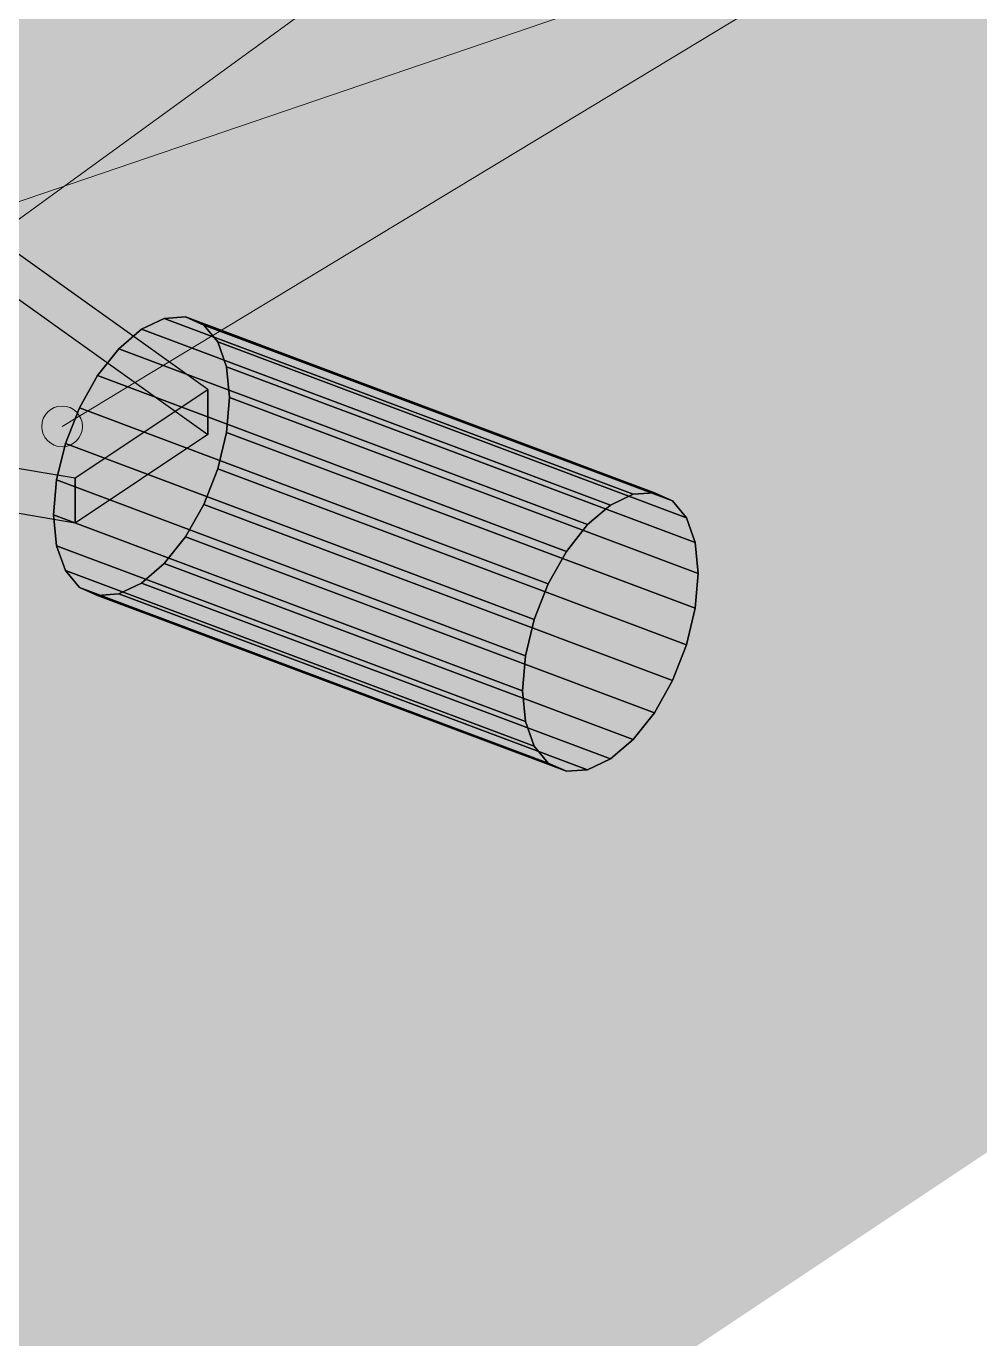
# Model space of a CAD drawing. Header units: millimetres. Extents: x 50 to 612415, y 2 to 4150.
# Drawn here: x 580041.4 to 580275.4, y 2624.7 to 2946.8 of the extents above; entities that cross this region are included whole.
import ezdxf

# ---------------------------------------------------------------- set-up
doc = ezdxf.new("R2010")
doc.units = ezdxf.units.MM
for name, color, linetype, lineweight in [('DIM', 7, 'Continuous', 13), ('HATCH', 8, 'Continuous', 9), ('OUTLINE', 7, 'Continuous', 25)]:
    doc.layers.add(name, color=color, linetype=linetype, lineweight=lineweight)

msp = doc.modelspace()

# ---------------------------------------------------------------- hatches: boundary and pattern name
at = {"layer": 'HATCH', "true_color": 0xeef1ef}
for points in [[(580596.427, 2904.03), (580074.564, 3099.729), (580005.698, 2857.135), (580340.286, 2733.269)], [(580596.427, 2883.271), (580340.286, 2712.51), (580005.698, 2836.376), (580074.564, 3078.97)], [(580295.838, 2703.637), (579948.427, 2844.903), (579590.72, 2979.305), (579568.07, 2964.205), (580273.875, 2688.995)], [(580273.875, 2688.995), (579568.07, 2964.205), (579537.291, 2943.686), (580253.355, 2675.316)], [(580295.838, 2682.878), (580273.875, 2668.236), (579568.07, 2943.447), (579590.72, 2958.546), (579948.427, 2824.144)], [(580253.355, 2675.316), (579537.291, 2943.686), (579535.992, 2942.82), (580252.489, 2674.738)], [(579568.07, 2943.447), (580273.875, 2668.236), (580253.355, 2654.557), (579537.291, 2922.927)], [(580251.108, 2673.818), (579533.921, 2941.439), (579531.216, 2939.636), (580249.305, 2672.616)], [(580252.489, 2674.738), (579535.992, 2942.82), (579533.921, 2941.439), (580251.108, 2673.818)], [(580245.511, 2670.086), (579526.943, 2936.787), (579525.589, 2935.884), (580243.466, 2668.723)], [(580246.784, 2670.935), (579527.787, 2937.35), (579526.943, 2936.787), (580245.511, 2670.086)], [(580247.204, 2671.215), (579528.065, 2937.535), (579527.787, 2937.35), (580246.784, 2670.935)], [(580249.305, 2672.616), (579531.216, 2939.636), (579528.065, 2937.535), (580247.204, 2671.215)], [(580240.788, 2666.937), (579523.815, 2934.702), (579521.744, 2933.321), (580237.66, 2664.852)], [(580243.466, 2668.723), (579525.589, 2935.884), (579523.815, 2934.702), (580240.788, 2666.937)], [(580234.3, 2662.612), (579519.518, 2931.837), (579516.16, 2929.599), (580232.077, 2661.13)], [(580237.66, 2664.852), (579521.744, 2933.321), (579519.518, 2931.837), (580234.3, 2662.612)], [(579510.577, 2925.876), (580226.493, 2657.408), (580228.718, 2658.891), (579513.936, 2928.116)], [(579513.936, 2928.116), (580228.718, 2658.891), (580232.077, 2661.13), (579516.16, 2929.599)], [(579507.449, 2923.791), (580224.422, 2656.027), (580226.493, 2657.408), (579510.577, 2925.876)], [(579501.452, 2919.793), (580220.45, 2653.379), (580221.294, 2653.941), (579502.726, 2920.643)], [(579502.726, 2920.643), (580221.294, 2653.941), (580222.648, 2654.844), (579504.771, 2922.006)], [(579504.771, 2922.006), (580222.648, 2654.844), (580224.422, 2656.027), (579507.449, 2923.791)], [(579533.921, 2920.68), (580251.108, 2653.059), (580249.305, 2651.857), (579531.216, 2918.877)], [(579535.992, 2922.061), (580252.489, 2653.979), (580251.108, 2653.059), (579533.921, 2920.68)], [(579537.291, 2922.927), (580253.355, 2654.557), (580252.489, 2653.979), (579535.992, 2922.061)], [(579497.129, 2916.911), (580214.316, 2649.29), (580217.021, 2651.093), (579498.932, 2918.113)], [(579498.932, 2918.113), (580217.021, 2651.093), (580220.172, 2653.194), (579501.033, 2919.514)], [(579501.033, 2919.514), (580220.172, 2653.194), (580220.45, 2653.379), (579501.452, 2919.793)], [(579531.216, 2918.877), (580249.305, 2651.857), (580247.204, 2650.456), (579528.065, 2916.776)], [(580210.503, 2646.748), (579494.587, 2915.216), (579398.458, 2851.13), (580066.31, 2550.619)], [(579494.587, 2915.216), (580210.503, 2646.748), (580210.945, 2647.042), (579494.881, 2915.413)], [(579494.881, 2915.413), (580210.945, 2647.042), (580212.244, 2647.908), (579495.747, 2915.99)], [(579495.747, 2915.99), (580212.244, 2647.908), (580214.316, 2649.29), (579497.129, 2916.911)], [(579525.589, 2915.125), (580243.466, 2647.964), (580240.788, 2646.178), (579523.815, 2913.943)], [(579526.943, 2916.028), (580245.511, 2649.327), (580243.466, 2647.964), (579525.589, 2915.125)], [(579527.787, 2916.591), (580246.784, 2650.176), (580245.511, 2649.327), (579526.943, 2916.028)], [(579528.065, 2916.776), (580247.204, 2650.456), (580246.784, 2650.176), (579527.787, 2916.591)], [(579519.518, 2911.079), (580234.3, 2641.853), (580232.077, 2640.371), (579516.16, 2908.84)], [(579521.744, 2912.562), (580237.66, 2644.093), (580234.3, 2641.853), (579519.518, 2911.079)], [(579523.815, 2913.943), (580240.788, 2646.178), (580237.66, 2644.093), (579521.744, 2912.562)], [(580228.718, 2638.132), (579513.936, 2907.357), (579516.16, 2908.84), (580232.077, 2640.371)], [(580224.422, 2635.268), (579507.449, 2903.032), (579510.577, 2905.117), (580226.493, 2636.649)], [(580226.493, 2636.649), (579510.577, 2905.117), (579513.936, 2907.357), (580228.718, 2638.132)], [(580222.648, 2634.085), (579504.771, 2901.247), (579507.449, 2903.032), (580224.422, 2635.268)], [(580217.021, 2630.334), (579498.932, 2897.354), (579501.033, 2898.755), (580220.172, 2632.435)], [(580220.172, 2632.435), (579501.033, 2898.755), (579501.452, 2899.034), (580220.45, 2632.62)], [(580220.45, 2632.62), (579501.452, 2899.034), (579502.726, 2899.884), (580221.294, 2633.182)], [(580221.294, 2633.182), (579502.726, 2899.884), (579504.771, 2901.247), (580222.648, 2634.085)], [(580210.945, 2626.283), (579494.881, 2894.654), (579495.747, 2895.231), (580212.244, 2627.149)], [(580212.244, 2627.149), (579495.747, 2895.231), (579497.129, 2896.152), (580214.316, 2628.531)], [(580214.316, 2628.531), (579497.129, 2896.152), (579498.932, 2897.354), (580217.021, 2630.334)], [(580066.31, 2529.86), (579398.458, 2830.371), (579494.587, 2894.457), (580210.503, 2625.989)], [(580210.503, 2625.989), (579494.587, 2894.457), (579494.881, 2894.654), (580210.945, 2626.283)], [(580340.286, 2733.269), (580005.698, 2857.135), (580003.368, 2852.589), (580335.923, 2730.361)], [(580332.616, 2728.156), (580003.368, 2852.589), (579998.765, 2848.499), (580327.958, 2725.051)], [(580335.923, 2730.361), (580003.368, 2852.589), (580335.819, 2730.291)], [(580335.819, 2730.291), (580003.368, 2852.589), (580335.495, 2730.075)], [(580335.495, 2730.075), (580003.368, 2852.589), (580334.971, 2729.726)], [(580334.971, 2729.726), (580003.368, 2852.589), (580334.284, 2729.268)], [(580334.284, 2729.268), (580003.368, 2852.589), (580333.48, 2728.732)], [(580333.48, 2728.732), (580003.368, 2852.589), (580332.616, 2728.156)], [(580322.436, 2721.37), (580327.096, 2724.477), (579998.765, 2848.499), (579992.201, 2845.144)], [(580327.096, 2724.477), (580327.958, 2725.051), (579998.765, 2848.499)], [(580309.285, 2712.602), (580309.842, 2712.974), (579956.607, 2842.601), (579948.427, 2844.903)], [(580308.422, 2712.027), (580309.285, 2712.602), (579948.427, 2844.903)], [(580307.681, 2711.533), (580308.422, 2712.027), (579948.427, 2844.903)], [(580307.113, 2711.154), (580307.681, 2711.533), (579948.427, 2844.903)], [(580306.758, 2710.917), (580307.113, 2711.154), (579948.427, 2844.903)], [(580306.637, 2710.837), (580306.758, 2710.917), (579948.427, 2844.903)], [(580306.637, 2710.837), (579948.427, 2844.903), (580295.838, 2703.637)], [(580318.102, 2718.481), (580322.436, 2721.37), (579992.201, 2845.144), (579984.124, 2842.753)], [(580309.842, 2712.974), (580311.583, 2714.135), (579965.699, 2841.437), (579956.607, 2842.601)], [(580311.583, 2714.135), (580314.4, 2716.012), (579975.085, 2841.488), (579965.699, 2841.437)], [(580314.4, 2716.012), (580318.102, 2718.481), (579984.124, 2842.753), (579975.085, 2841.488)], [(580340.286, 2712.51), (580335.923, 2709.602), (580003.368, 2831.83), (580005.698, 2836.376)], [(580332.616, 2707.397), (580327.958, 2704.292), (579998.765, 2827.74), (580003.368, 2831.83)], [(580335.923, 2709.602), (580335.819, 2709.532), (580003.368, 2831.83)], [(580335.819, 2709.532), (580335.495, 2709.316), (580003.368, 2831.83)], [(580335.495, 2709.316), (580334.971, 2708.968), (580003.368, 2831.83)], [(580334.971, 2708.968), (580334.284, 2708.509), (580003.368, 2831.83)], [(580334.284, 2708.509), (580333.48, 2707.973), (580003.368, 2831.83)], [(580333.48, 2707.973), (580332.616, 2707.397), (580003.368, 2831.83)], [(580322.436, 2700.611), (579992.201, 2824.385), (579998.765, 2827.74), (580327.096, 2703.718)], [(580327.096, 2703.718), (579998.765, 2827.74), (580327.958, 2704.292)], [(580309.285, 2691.843), (579948.427, 2824.144), (579956.607, 2821.842), (580309.842, 2692.215)], [(580308.422, 2691.268), (579948.427, 2824.144), (580309.285, 2691.843)], [(580307.681, 2690.774), (579948.427, 2824.144), (580308.422, 2691.268)], [(580307.113, 2690.396), (579948.427, 2824.144), (580307.681, 2690.774)], [(580306.758, 2690.158), (579948.427, 2824.144), (580307.113, 2690.396)], [(580306.637, 2690.078), (579948.427, 2824.144), (580306.758, 2690.158)], [(580295.838, 2682.878), (579948.427, 2824.144), (580306.637, 2690.078)], [(580318.102, 2697.722), (579984.124, 2821.994), (579992.201, 2824.385), (580322.436, 2700.611)], [(580309.842, 2692.215), (579956.607, 2821.842), (579965.699, 2820.678), (580311.583, 2693.376)], [(580314.4, 2695.253), (579975.085, 2820.729), (579984.124, 2821.994), (580318.102, 2697.722)], [(580311.583, 2693.376), (579965.699, 2820.678), (579975.085, 2820.729), (580314.4, 2695.253)]]:
    msp.add_hatch(color=7, dxfattribs=at).paths.add_polyline_path(points)
at = {"layer": 'HATCH', "true_color": 0xe6a546}
for points in [[(580086.017, 2857.669), (580034.001, 2894.776), (579997.486, 2873.889)], [(579997.486, 2862.817), (580034.001, 2883.704), (580086.017, 2846.597)], [(580086.017, 2857.669), (579997.486, 2873.889), (579991.214, 2870.683)], [(580086.017, 2857.669), (579991.214, 2870.683), (579983.496, 2868.398)], [(579916.576, 2863.229), (580086.017, 2857.669), (579965.89, 2867.141)], [(580086.017, 2857.669), (579974.859, 2867.19), (579965.89, 2867.141)], [(580086.017, 2857.669), (579983.496, 2868.398), (579974.859, 2867.19)], [(579916.576, 2863.229), (580053.417, 2835.936), (580086.017, 2857.669)], [(579916.576, 2863.229), (579967.608, 2850.513), (580053.417, 2835.936)], [(579991.214, 2859.612), (579997.486, 2862.817), (580086.017, 2846.597)], [(579983.496, 2857.327), (579991.214, 2859.612), (580086.017, 2846.597)], [(579974.859, 2856.119), (579983.496, 2857.327), (580086.017, 2846.597)], [(579965.89, 2856.069), (580086.017, 2846.597), (579916.576, 2852.157)], [(579965.89, 2856.069), (579974.859, 2856.119), (580086.017, 2846.597)], [(580086.017, 2846.597), (580053.417, 2824.864), (579916.576, 2852.157)], [(580053.417, 2824.864), (579967.608, 2839.442), (579916.576, 2852.157)]]:
    msp.add_hatch(color=33, dxfattribs=at).paths.add_polyline_path(points)
at = {"layer": 'HATCH', "true_color": 0xd69946}
for points in [[(580034.001, 2883.704), (580086.017, 2846.597), (580086.017, 2857.669), (580034.001, 2894.776)], [(580064.133, 2867.622), (580069.717, 2872.405), (580088.4, 2838.153)], [(580069.717, 2872.405), (580075.301, 2875.066), (580088.4, 2838.153)], [(580075.301, 2875.066), (580080.504, 2875.424), (580088.4, 2838.153)], [(580080.504, 2875.424), (580084.972, 2873.455), (580088.4, 2838.153)], [(580084.972, 2873.455), (580088.4, 2869.291), (580088.4, 2838.153)], [(580088.4, 2869.291), (580090.555, 2863.218), (580088.4, 2838.153)], [(580058.93, 2861.042), (580064.133, 2867.622), (580088.4, 2838.153)], [(580090.555, 2863.218), (580091.29, 2855.649), (580088.4, 2838.153)], [(580054.462, 2853.115), (580058.93, 2861.042), (580088.4, 2838.153)], [(580086.017, 2846.597), (580053.417, 2824.864), (580053.417, 2835.936), (580086.017, 2857.669)], [(580051.034, 2844.38), (580054.462, 2853.115), (580088.4, 2838.153)], [(580091.29, 2855.649), (580090.555, 2847.1), (580088.4, 2838.153)], [(580048.879, 2835.434), (580051.034, 2844.38), (580088.4, 2838.153)], [(580048.879, 2819.315), (580048.144, 2826.884), (580088.4, 2838.153)], [(580048.144, 2826.884), (580048.879, 2835.434), (580088.4, 2838.153)], [(580051.034, 2813.242), (580048.879, 2819.315), (580088.4, 2838.153)], [(580054.462, 2809.079), (580051.034, 2813.242), (580088.4, 2838.153)], [(580058.93, 2807.109), (580054.462, 2809.079), (580088.4, 2838.153)], [(580064.133, 2807.467), (580058.93, 2807.109), (580088.4, 2838.153)], [(580069.717, 2810.128), (580064.133, 2807.467), (580088.4, 2838.153)], [(580075.301, 2814.912), (580069.717, 2810.128), (580088.4, 2838.153)], [(580080.504, 2821.491), (580075.301, 2814.912), (580088.4, 2838.153)], [(580084.972, 2829.418), (580080.504, 2821.491), (580088.4, 2838.153)], [(580203.458, 2795.006), (580190.359, 2831.92), (580184.775, 2829.258)], [(580203.458, 2795.006), (580195.562, 2832.278), (580190.359, 2831.92)], [(580203.458, 2795.006), (580200.03, 2830.308), (580195.562, 2832.278)], [(580203.458, 2795.006), (580184.775, 2829.258), (580179.191, 2824.475)], [(580203.458, 2795.006), (580203.458, 2826.144), (580200.03, 2830.308)], [(580203.458, 2795.006), (580179.191, 2824.475), (580173.988, 2817.895)], [(580203.458, 2795.006), (580205.613, 2820.071), (580203.458, 2826.144)], [(580203.458, 2795.006), (580173.988, 2817.895), (580169.52, 2809.968)], [(580203.458, 2795.006), (580206.348, 2812.502), (580205.613, 2820.071)], [(580203.458, 2795.006), (580205.613, 2803.953), (580206.348, 2812.502)], [(580203.458, 2795.006), (580169.52, 2809.968), (580166.092, 2801.234)], [(580203.458, 2795.006), (580166.092, 2801.234), (580163.937, 2792.287)], [(580203.458, 2795.006), (580163.202, 2783.738), (580163.937, 2776.168)], [(580203.458, 2795.006), (580163.937, 2792.287), (580163.202, 2783.738)], [(580203.458, 2795.006), (580163.937, 2776.168), (580166.092, 2770.095)], [(580203.458, 2795.006), (580166.092, 2770.095), (580169.52, 2765.932)], [(580203.458, 2795.006), (580169.52, 2765.932), (580173.988, 2763.962)], [(580203.458, 2795.006), (580173.988, 2763.962), (580179.191, 2764.32)], [(580203.458, 2795.006), (580179.191, 2764.32), (580184.775, 2766.981)], [(580203.458, 2795.006), (580184.775, 2766.981), (580190.359, 2771.765)], [(580203.458, 2795.006), (580190.359, 2771.765), (580195.562, 2778.344)], [(580203.458, 2795.006), (580195.562, 2778.344), (580200.03, 2786.271)]]:
    msp.add_hatch(color=33, dxfattribs=at).paths.add_polyline_path(points)
at = {"layer": 'HATCH', "true_color": 0xe8a546}
for points in [[(580069.717, 2872.405), (580064.133, 2867.622), (580179.191, 2824.475), (580184.775, 2829.258)], [(580069.717, 2810.128), (580075.301, 2814.912), (580190.359, 2771.765), (580184.775, 2766.981)]]:
    msp.add_hatch(color=33, dxfattribs=at).paths.add_polyline_path(points)
at = {"layer": 'HATCH', "true_color": 0xe5a346}
for points in [[(580075.301, 2875.066), (580069.717, 2872.405), (580184.775, 2829.258), (580190.359, 2831.92)], [(580064.133, 2807.467), (580069.717, 2810.128), (580184.775, 2766.981), (580179.191, 2764.32)]]:
    msp.add_hatch(color=33, dxfattribs=at).paths.add_polyline_path(points)
at = {"layer": 'HATCH', "true_color": 0xe0a046}
for points in [[(580080.504, 2875.424), (580075.301, 2875.066), (580190.359, 2831.92), (580195.562, 2832.278)], [(580058.93, 2807.109), (580064.133, 2807.467), (580179.191, 2764.32), (580173.988, 2763.962)]]:
    msp.add_hatch(color=33, dxfattribs=at).paths.add_polyline_path(points)
at = {"layer": 'HATCH', "true_color": 0xda9c46}
for points in [[(580084.972, 2873.455), (580080.504, 2875.424), (580195.562, 2832.278), (580200.03, 2830.308)], [(580054.462, 2809.079), (580058.93, 2807.109), (580173.988, 2763.962), (580169.52, 2765.932)]]:
    msp.add_hatch(color=33, dxfattribs=at).paths.add_polyline_path(points)
at = {"layer": 'HATCH', "true_color": 0xd39746}
for points in [[(580088.4, 2869.291), (580084.972, 2873.455), (580200.03, 2830.308), (580203.458, 2826.144)], [(580051.034, 2813.242), (580054.462, 2809.079), (580169.52, 2765.932), (580166.092, 2770.095)]]:
    msp.add_hatch(color=33, dxfattribs=at).paths.add_polyline_path(points)
at = {"layer": 'HATCH', "true_color": 0xce9346}
for points in [[(580090.555, 2863.218), (580088.4, 2869.291), (580203.458, 2826.144), (580205.613, 2820.071)], [(580048.879, 2819.315), (580051.034, 2813.242), (580166.092, 2770.095), (580163.937, 2776.168)]]:
    msp.add_hatch(color=33, dxfattribs=at).paths.add_polyline_path(points)
at = {"layer": 'HATCH', "true_color": 0xe9a646}
for points in [[(580064.133, 2867.622), (580058.93, 2861.042), (580173.988, 2817.895), (580179.191, 2824.475)], [(580075.301, 2814.912), (580080.504, 2821.491), (580195.562, 2778.344), (580190.359, 2771.765)]]:
    msp.add_hatch(color=43, dxfattribs=at).paths.add_polyline_path(points)
at = {"layer": 'HATCH', "true_color": 0xd59846}
for points in [[(580091.29, 2855.649), (580090.555, 2863.218), (580205.613, 2820.071), (580206.348, 2812.502)], [(580048.144, 2826.884), (580048.879, 2819.315), (580163.937, 2776.168), (580163.202, 2783.738)]]:
    msp.add_hatch(color=33, dxfattribs=at).paths.add_polyline_path(points)
at = {"layer": 'HATCH', "true_color": 0xe8a646}
for points in [[(580058.93, 2861.042), (580054.462, 2853.115), (580169.52, 2809.968), (580173.988, 2817.895)], [(580080.504, 2821.491), (580084.972, 2829.418), (580200.03, 2786.271), (580195.562, 2778.344)]]:
    msp.add_hatch(color=43, dxfattribs=at).paths.add_polyline_path(points)
at = {"layer": 'HATCH', "true_color": 0xe6a446}
for points in [[(580054.462, 2853.115), (580051.034, 2844.38), (580166.092, 2801.234), (580169.52, 2809.968)], [(580084.972, 2829.418), (580088.4, 2838.153), (580203.458, 2795.006), (580200.03, 2786.271)]]:
    msp.add_hatch(color=33, dxfattribs=at).paths.add_polyline_path(points)
at = {"layer": 'HATCH', "true_color": 0xdc9d46}
for points in [[(580090.555, 2847.1), (580091.29, 2855.649), (580206.348, 2812.502), (580205.613, 2803.953)], [(580048.879, 2835.434), (580048.144, 2826.884), (580163.202, 2783.738), (580163.937, 2792.287)]]:
    msp.add_hatch(color=33, dxfattribs=at).paths.add_polyline_path(points)
at = {"layer": 'HATCH', "true_color": 0xdb9c46}
msp.add_hatch(color=33, dxfattribs=at).paths.add_polyline_path([(580053.417, 2824.864), (579967.608, 2839.442), (579967.608, 2850.513), (580053.417, 2835.936)])
at = {"layer": 'HATCH', "true_color": 0xe2a146}
for points in [[(580088.4, 2838.153), (580090.555, 2847.1), (580205.613, 2803.953), (580203.458, 2795.006)], [(580051.034, 2844.38), (580048.879, 2835.434), (580163.937, 2792.287), (580166.092, 2801.234)]]:
    msp.add_hatch(color=33, dxfattribs=at).paths.add_polyline_path(points)

# ---------------------------------------------------------------- linework, layer by layer
at = {"layer": 'DIM'}
for points in [[(579970, 2848.906), (580880, 3510), (580930, 3510)], [(580050.221, 2848.578), (580880, 3350), (580930, 3350)], [(579970, 2880.044), (580880, 3190), (580930, 3190)]]:
    msp.add_lwpolyline(points, dxfattribs=at)
msp.add_circle((580050.221, 2848.578), 5, dxfattribs=at)
at = {"layer": 'OUTLINE', "color": 139, "true_color": 0x42544a}
for p, q in [((580086.017, 2857.669), (580034.001, 2894.776)), ((580086.017, 2857.669), (580034.001, 2894.776)), ((580034.001, 2883.704), (580086.017, 2846.597)), ((580034.001, 2883.704), (580086.017, 2846.597)), ((580064.133, 2867.622), (580069.717, 2872.405)), ((580069.717, 2872.405), (580064.133, 2867.622)), ((580069.717, 2872.405), (580075.301, 2875.066)), ((580075.301, 2875.066), (580069.717, 2872.405)), ((580069.717, 2872.405), (580184.775, 2829.258)), ((580184.775, 2829.258), (580069.717, 2872.405)), ((580075.301, 2875.066), (580080.504, 2875.424)), ((580080.504, 2875.424), (580075.301, 2875.066)), ((580075.301, 2875.066), (580190.359, 2831.92)), ((580190.359, 2831.92), (580075.301, 2875.066)), ((580080.504, 2875.424), (580084.972, 2873.455)), ((580084.972, 2873.455), (580080.504, 2875.424)), ((580080.504, 2875.424), (580195.562, 2832.278)), ((580195.562, 2832.278), (580080.504, 2875.424)), ((580084.972, 2873.455), (580088.4, 2869.291)), ((580088.4, 2869.291), (580084.972, 2873.455)), ((580084.972, 2873.455), (580200.03, 2830.308)), ((580200.03, 2830.308), (580084.972, 2873.455)), ((580088.4, 2869.291), (580090.555, 2863.218)), ((580090.555, 2863.218), (580088.4, 2869.291)), ((580088.4, 2869.291), (580203.458, 2826.144)), ((580203.458, 2826.144), (580088.4, 2869.291)), ((580058.93, 2861.042), (580064.133, 2867.622)), ((580064.133, 2867.622), (580058.93, 2861.042)), ((580064.133, 2867.622), (580179.191, 2824.475)), ((580179.191, 2824.475), (580064.133, 2867.622)), ((580090.555, 2863.218), (580091.29, 2855.649)), ((580091.29, 2855.649), (580090.555, 2863.218)), ((580090.555, 2863.218), (580205.613, 2820.071)), ((580205.613, 2820.071), (580090.555, 2863.218)), ((580054.462, 2853.115), (580058.93, 2861.042)), ((580058.93, 2861.042), (580054.462, 2853.115)), ((580058.93, 2861.042), (580173.988, 2817.895)), ((580173.988, 2817.895), (580058.93, 2861.042)), ((580053.417, 2835.936), (580086.017, 2857.669)), ((580053.417, 2835.936), (580086.017, 2857.669)), ((580086.017, 2846.597), (580086.017, 2857.669)), ((580086.017, 2857.669), (580086.017, 2846.597)), ((580051.034, 2844.38), (580054.462, 2853.115)), ((580054.462, 2853.115), (580051.034, 2844.38)), ((580054.462, 2853.115), (580169.52, 2809.968)), ((580169.52, 2809.968), (580054.462, 2853.115)), ((580091.29, 2855.649), (580090.555, 2847.1)), ((580090.555, 2847.1), (580091.29, 2855.649)), ((580091.29, 2855.649), (580206.348, 2812.502)), ((580206.348, 2812.502), (580091.29, 2855.649)), ((579967.608, 2850.513), (580053.417, 2835.936)), ((579967.608, 2850.513), (580053.417, 2835.936)), ((580086.017, 2846.597), (580053.417, 2824.864)), ((580086.017, 2846.597), (580053.417, 2824.864)), ((580090.555, 2847.1), (580088.4, 2838.153)), ((580088.4, 2838.153), (580090.555, 2847.1)), ((580090.555, 2847.1), (580205.613, 2803.953)), ((580205.613, 2803.953), (580090.555, 2847.1)), ((580048.879, 2835.434), (580051.034, 2844.38)), ((580051.034, 2844.38), (580048.879, 2835.434)), ((580166.092, 2801.234), (580051.034, 2844.38)), ((580051.034, 2844.38), (580166.092, 2801.234)), ((580053.417, 2824.864), (579967.608, 2839.442)), ((580053.417, 2824.864), (579967.608, 2839.442)), ((580088.4, 2838.153), (580084.972, 2829.418)), ((580084.972, 2829.418), (580088.4, 2838.153)), ((580088.4, 2838.153), (580203.458, 2795.006)), ((580203.458, 2795.006), (580088.4, 2838.153)), ((580048.144, 2826.884), (580048.879, 2835.434)), ((580048.879, 2835.434), (580048.144, 2826.884)), ((580163.937, 2792.287), (580048.879, 2835.434)), ((580048.879, 2835.434), (580163.937, 2792.287)), ((580053.417, 2824.864), (580053.417, 2835.936)), ((580053.417, 2835.936), (580053.417, 2824.864)), ((580184.775, 2829.258), (580190.359, 2831.92)), ((580190.359, 2831.92), (580184.775, 2829.258)), ((580190.359, 2831.92), (580195.562, 2832.278)), ((580195.562, 2832.278), (580190.359, 2831.92)), ((580195.562, 2832.278), (580200.03, 2830.308)), ((580200.03, 2830.308), (580195.562, 2832.278)), ((580084.972, 2829.418), (580080.504, 2821.491)), ((580080.504, 2821.491), (580084.972, 2829.418)), ((580200.03, 2786.271), (580084.972, 2829.418)), ((580084.972, 2829.418), (580200.03, 2786.271)), ((580179.191, 2824.475), (580184.775, 2829.258)), ((580184.775, 2829.258), (580179.191, 2824.475)), ((580200.03, 2830.308), (580203.458, 2826.144)), ((580203.458, 2826.144), (580200.03, 2830.308)), ((580048.879, 2819.315), (580048.144, 2826.884)), ((580048.144, 2826.884), (580048.879, 2819.315)), ((580163.202, 2783.738), (580048.144, 2826.884)), ((580048.144, 2826.884), (580163.202, 2783.738)), ((580173.988, 2817.895), (580179.191, 2824.475)), ((580179.191, 2824.475), (580173.988, 2817.895)), ((580203.458, 2826.144), (580205.613, 2820.071)), ((580205.613, 2820.071), (580203.458, 2826.144)), ((580080.504, 2821.491), (580075.301, 2814.912)), ((580075.301, 2814.912), (580080.504, 2821.491)), ((580195.562, 2778.344), (580080.504, 2821.491)), ((580080.504, 2821.491), (580195.562, 2778.344)), ((580051.034, 2813.242), (580048.879, 2819.315)), ((580048.879, 2819.315), (580051.034, 2813.242)), ((580163.937, 2776.168), (580048.879, 2819.315)), ((580048.879, 2819.315), (580163.937, 2776.168)), ((580169.52, 2809.968), (580173.988, 2817.895)), ((580173.988, 2817.895), (580169.52, 2809.968)), ((580205.613, 2820.071), (580206.348, 2812.502)), ((580206.348, 2812.502), (580205.613, 2820.071)), ((580075.301, 2814.912), (580069.717, 2810.128)), ((580069.717, 2810.128), (580075.301, 2814.912)), ((580190.359, 2771.765), (580075.301, 2814.912)), ((580075.301, 2814.912), (580190.359, 2771.765)), ((580054.462, 2809.079), (580051.034, 2813.242)), ((580051.034, 2813.242), (580054.462, 2809.079)), ((580166.092, 2770.095), (580051.034, 2813.242)), ((580051.034, 2813.242), (580166.092, 2770.095)), ((580206.348, 2812.502), (580205.613, 2803.953)), ((580205.613, 2803.953), (580206.348, 2812.502)), ((580058.93, 2807.109), (580054.462, 2809.079)), ((580054.462, 2809.079), (580058.93, 2807.109)), ((580169.52, 2765.932), (580054.462, 2809.079)), ((580054.462, 2809.079), (580169.52, 2765.932)), ((580069.717, 2810.128), (580064.133, 2807.467)), ((580064.133, 2807.467), (580069.717, 2810.128)), ((580184.775, 2766.981), (580069.717, 2810.128)), ((580069.717, 2810.128), (580184.775, 2766.981)), ((580166.092, 2801.234), (580169.52, 2809.968)), ((580169.52, 2809.968), (580166.092, 2801.234)), ((580064.133, 2807.467), (580058.93, 2807.109)), ((580058.93, 2807.109), (580064.133, 2807.467)), ((580173.988, 2763.962), (580058.93, 2807.109)), ((580058.93, 2807.109), (580173.988, 2763.962)), ((580179.191, 2764.32), (580064.133, 2807.467)), ((580064.133, 2807.467), (580179.191, 2764.32)), ((580205.613, 2803.953), (580203.458, 2795.006)), ((580203.458, 2795.006), (580205.613, 2803.953)), ((580163.937, 2792.287), (580166.092, 2801.234)), ((580166.092, 2801.234), (580163.937, 2792.287)), ((580163.202, 2783.738), (580163.937, 2792.287)), ((580163.937, 2792.287), (580163.202, 2783.738)), ((580203.458, 2795.006), (580200.03, 2786.271)), ((580200.03, 2786.271), (580203.458, 2795.006)), ((580200.03, 2786.271), (580195.562, 2778.344)), ((580195.562, 2778.344), (580200.03, 2786.271)), ((580163.937, 2776.168), (580163.202, 2783.738)), ((580163.202, 2783.738), (580163.937, 2776.168)), ((580166.092, 2770.095), (580163.937, 2776.168)), ((580163.937, 2776.168), (580166.092, 2770.095)), ((580195.562, 2778.344), (580190.359, 2771.765)), ((580190.359, 2771.765), (580195.562, 2778.344)), ((580169.52, 2765.932), (580166.092, 2770.095)), ((580166.092, 2770.095), (580169.52, 2765.932)), ((580190.359, 2771.765), (580184.775, 2766.981)), ((580184.775, 2766.981), (580190.359, 2771.765)), ((580184.775, 2766.981), (580179.191, 2764.32)), ((580179.191, 2764.32), (580184.775, 2766.981)), ((580173.988, 2763.962), (580169.52, 2765.932)), ((580169.52, 2765.932), (580173.988, 2763.962)), ((580179.191, 2764.32), (580173.988, 2763.962)), ((580173.988, 2763.962), (580179.191, 2764.32))]:
    msp.add_line(p, q, dxfattribs=at)

doc.saveas('drawing.dxf')
